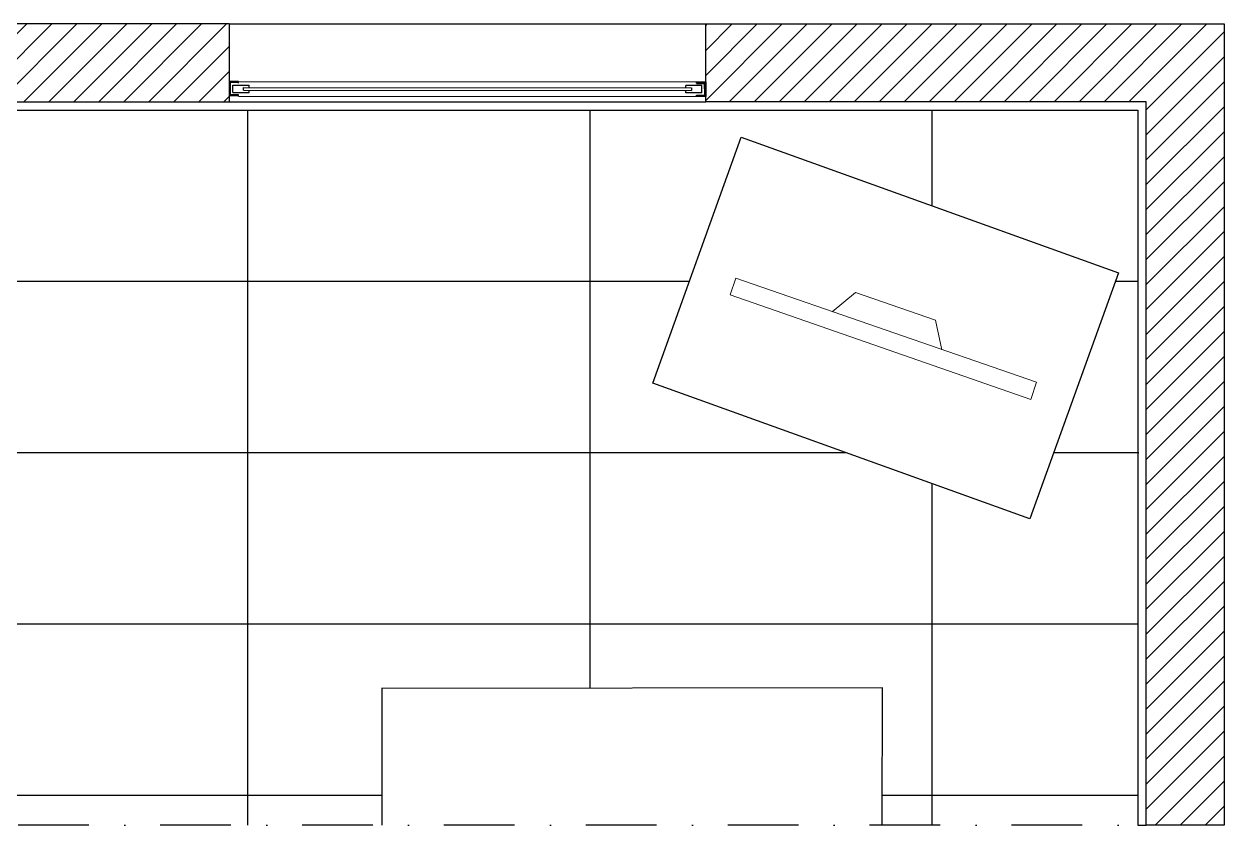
# Model space of a CAD drawing. Header units: millimetres. Extents: x 15064 to 17168, y 16262 to 17454.
# Drawn here: x 16666.5 to 16882.1, y 16304 to 16448 of the extents above; entities that cross this region are included whole.
import ezdxf

# ---------------------------------------------------------------- set-up
doc = ezdxf.new("R2010")
doc.units = ezdxf.units.MM
doc.linetypes.add('TRATTOPUNTO', pattern=[25.4, 12.7, -6.35, 0, -6.35])
for name, color, linetype in [('finestre', 14, 'Continuous'), ('muri', 30, 'Continuous'), ('muri non sezionati', 31, 'Continuous'), ('piastrelle', 11, 'Continuous'), ('sezioni', 235, 'Continuous')]:
    doc.layers.add(name, color=color, linetype=linetype)

msp = doc.modelspace()

# ---------------------------------------------------------------- hatches: boundary and pattern name
at = {"layer": 'finestre'}
for points in [[(16703.32, 16437.63), (16703.32, 16435.01), (16704.98, 16435.01), (16704.98, 16435.26), (16703.57, 16435.26), (16703.57, 16437.38), (16704.98, 16437.38), (16704.98, 16437.63)], [(16704.98, 16437.38), (16704.98, 16437.63), (16703.32, 16437.63), (16703.32, 16435.01), (16704.98, 16435.01), (16704.98, 16435.26), (16703.57, 16435.26), (16703.57, 16437.38)], [(16788.97, 16437.58), (16788.97, 16434.95), (16787.3, 16434.95), (16787.3, 16435.2), (16788.72, 16435.2), (16788.72, 16437.33), (16787.3, 16437.33), (16787.3, 16437.58)], [(16788.11, 16437.33), (16788.11, 16437.58), (16788.98, 16437.58), (16788.98, 16434.95), (16788.11, 16434.95), (16788.11, 16435.2), (16788.73, 16435.2), (16788.73, 16437.33)]]:
    msp.add_hatch(color=256, dxfattribs=at).paths.add_polyline_path(points)
at = {"layer": 'muri'}
h = msp.add_hatch(dxfattribs=at)
h.set_pattern_fill('ANSI31', color=256)
h.set_pattern_definition([(45, (0, -151.6036), (-2.24506403, 2.24506403), [])])
h.paths.add_polyline_path([(16268.62, 16303.99), (16282.62, 16303.99), (16282.62, 16433.99), (16368.56, 16433.99), (16368.56, 16447.99), (16268.62, 16447.99)])
h.paths.add_polyline_path([(16582.12, 16433.99), (16703.32, 16433.99), (16703.32, 16433.99), (16703.32, 16447.99), (16448.62, 16447.99), (16448.62, 16433.99), (16568.12, 16433.99), (16568.12, 16422.99), (16582.12, 16422.99)])
h = msp.add_hatch(dxfattribs=at)
h.set_pattern_fill('ANSI31', color=256)
h.paths.add_polyline_path([(16882.12, 16447.99), (16788.98, 16447.99), (16788.98, 16433.99), (16868.12, 16433.99), (16868.12, 16303.99), (16882.12, 16303.99)])

# ---------------------------------------------------------------- linework, layer by layer
at = {"lineweight": 5, "ltscale": 0.4}
for p, q in [((16811.7, 16396.24), (16815.86, 16399.7)), ((16831.42, 16389.44), (16830.27, 16394.73))]:
    msp.add_line(p, q, dxfattribs=at)
at = {"ltscale": 0.8}
msp.add_lwpolyline([(16795.36, 16427.63), (16863.14, 16403.23), (16847.23, 16359.02), (16779.45, 16383.42)], close=True, dxfattribs=at)
at = {"lineweight": 5, "ltscale": 0.4}
msp.add_lwpolyline([(16847.38, 16380.46), (16793.38, 16399.3), (16794.41, 16402.29), (16848.44, 16383.57)], close=True, dxfattribs=at)
msp.add_lwpolyline([(16815.86, 16399.7), (16830.27, 16394.73)], dxfattribs=at)
for points in [[(16730.74, 16328.64), (16730.74, 16303.99)], [(16820.71, 16303.99), (16820.74, 16328.64), (16730.84, 16328.54)]]:
    msp.add_lwpolyline(points)
at = {"layer": 'finestre'}
for p, q in [((16704.98, 16437.63), (16703.32, 16437.63)), ((16703.57, 16435.26), (16703.57, 16437.38)), ((16703.98, 16435.65), (16703.98, 16436.99)), ((16703.98, 16436.99), (16706.9, 16436.99)), ((16704.98, 16437.63), (16788.98, 16437.58)), ((16704.98, 16437.38), (16704.98, 16437.63)), ((16705.9, 16436.57), (16786.39, 16436.51)), ((16705.9, 16436.07), (16705.9, 16436.57)), ((16705.9, 16436.07), (16786.39, 16436.01)), ((16706.9, 16436.57), (16706.9, 16436.99)), ((16706.9, 16435.65), (16706.9, 16436.07)), ((16788.3, 16436.93), (16785.39, 16436.93)), ((16785.39, 16436.51), (16785.39, 16436.93)), ((16785.39, 16435.6), (16785.39, 16436.01)), ((16786.39, 16436.51), (16786.39, 16436.01)), ((16787.3, 16437.33), (16787.3, 16437.58)), ((16787.3, 16437.32), (16788.72, 16437.32)), ((16788.3, 16435.6), (16788.3, 16436.93)), ((16788.72, 16437.33), (16788.73, 16435.2)), ((16788.98, 16437.58), (16788.98, 16434.95)), ((16704.98, 16435.26), (16703.57, 16435.26)), ((16703.98, 16435.65), (16706.9, 16435.65)), ((16704.98, 16435.01), (16704.98, 16435.26)), ((16704.98, 16435.01), (16788.98, 16434.95)), ((16788.3, 16435.6), (16785.39, 16435.6)), ((16787.3, 16434.95), (16787.3, 16435.2)), ((16787.3, 16435.2), (16788.73, 16435.2))]:
    msp.add_line(p, q, dxfattribs=at)
at = {"layer": 'muri'}
for p, q in [((16703.32, 16447.99), (16448.62, 16447.99)), ((16703.32, 16447.99), (16703.32, 16433.99)), ((16788.98, 16433.99), (16788.98, 16447.99)), ((16788.98, 16447.99), (16882.12, 16447.99)), ((16882.12, 16447.99), (16882.12, 16303.99)), ((16582.12, 16433.99), (16703.32, 16433.99)), ((16868.12, 16433.99), (16788.98, 16433.99)), ((16868.12, 16303.99), (16868.12, 16433.99)), ((16882.12, 16303.99), (16868.12, 16303.99))]:
    msp.add_line(p, q, dxfattribs=at)
at = {"layer": 'muri non sezionati', "lineweight": 30}
for p, q in [((16703.32, 16447.99), (16788.98, 16447.99)), ((16703.32, 16433.99), (16788.98, 16433.99))]:
    msp.add_line(p, q, dxfattribs=at)
at = {"layer": 'piastrelle'}
for p, q in [((16583.62, 16432.49), (16866.62, 16432.49)), ((16706.62, 16432.49), (16706.62, 16401.69)), ((16768.12, 16432.49), (16768.12, 16401.69)), ((16829.62, 16432.49), (16829.62, 16415.3)), ((16866.62, 16432.49), (16866.62, 16303.99)), ((16706.62, 16401.69), (16659.99, 16401.69)), ((16768.12, 16401.69), (16706.62, 16401.69)), ((16706.62, 16401.69), (16706.62, 16370.89)), ((16786.03, 16401.69), (16768.12, 16401.69)), ((16768.12, 16401.69), (16768.12, 16370.89)), ((16866.62, 16401.69), (16862.59, 16401.69)), ((16706.62, 16370.89), (16645.12, 16370.89)), ((16768.12, 16370.89), (16706.62, 16370.89)), ((16706.62, 16370.89), (16706.62, 16340.09)), ((16814.26, 16370.89), (16768.12, 16370.89)), ((16768.12, 16370.89), (16768.12, 16340.09)), ((16866.81, 16370.89), (16851.5, 16370.89)), ((16829.62, 16365.36), (16829.62, 16340.09)), ((16706.62, 16340.09), (16645.12, 16340.09)), ((16768.12, 16340.09), (16706.62, 16340.09)), ((16706.62, 16340.09), (16706.62, 16309.29)), ((16829.62, 16340.09), (16768.12, 16340.09)), ((16768.12, 16340.09), (16768.12, 16328.58)), ((16768.12, 16340.09), (16768.12, 16328.58)), ((16866.62, 16340.09), (16829.62, 16340.09)), ((16829.62, 16340.09), (16829.62, 16309.29)), ((16706.62, 16309.29), (16645.12, 16309.29)), ((16730.74, 16309.29), (16706.62, 16309.29)), ((16730.74, 16309.29), (16706.62, 16309.29)), ((16706.62, 16309.29), (16706.62, 16303.99)), ((16829.62, 16309.29), (16820.72, 16309.29)), ((16866.62, 16309.29), (16829.62, 16309.29)), ((16829.62, 16309.29), (16829.62, 16303.99)), ((16866.62, 16303.99), (16868.12, 16303.99))]:
    msp.add_line(p, q, dxfattribs=at)
at = {"layer": 'sezioni', "linetype": 'TRATTOPUNTO'}
msp.add_line((16882.12, 16303.99), (16268.62, 16303.99), dxfattribs=at)

doc.saveas('drawing.dxf')
